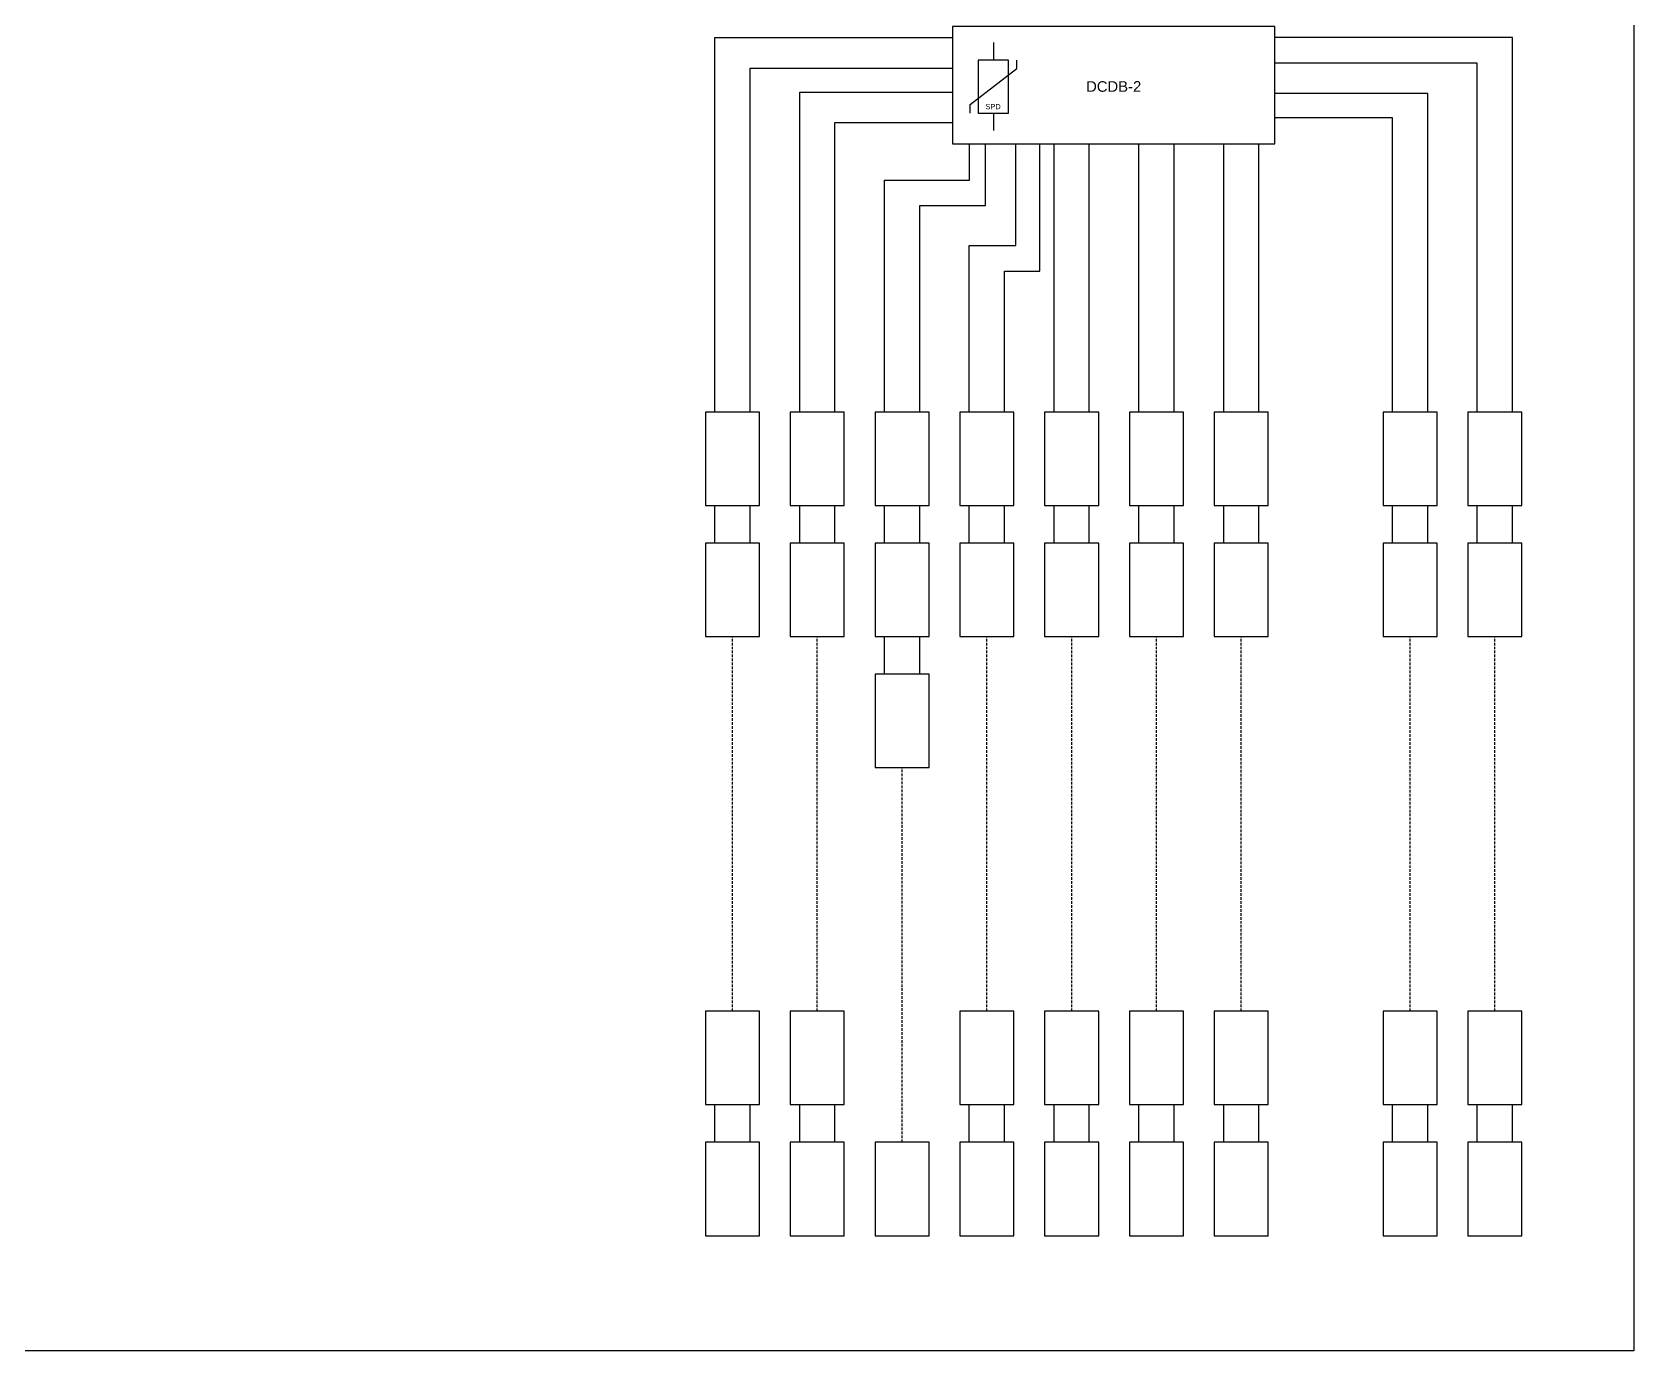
# Model space of a CAD drawing. Header units: inches. Extents: x -137 to 2243, y 16 to 894.
# Drawn here: x 19 to 170.1, y 457.5 to 581.9 of the extents above; entities that cross this region are included whole.
import ezdxf

# ---------------------------------------------------------------- set-up
doc = ezdxf.new("R2010")
doc.units = ezdxf.units.IN
doc.header["$MEASUREMENT"] = 0
doc.linetypes.add('DASHED2', pattern=[0.375, 0.25, -0.125])
doc.styles.get("Standard").update_dxf_attribs({"font": 'arial.ttf'})

msp = doc.modelspace()

# ---------------------------------------------------------------- linework, layer by layer
at = {"color": 1}
for p, q in [((83.39, 549.65), (83.39, 581.42)), ((83.39, 581.42), (105.8, 581.42)), ((155.32, 579), (136.23, 579)), ((155.32, 549.65), (155.32, 579)), ((91.39, 549.65), (91.39, 576.29)), ((91.39, 576.29), (105.8, 576.29)), ((147.32, 573.87), (136.23, 573.87)), ((147.32, 549.65), (147.32, 573.87)), ((107.4, 567.99), (107.4, 571.4)), ((111.78, 561.8), (111.78, 571.4)), ((115.39, 549.65), (115.39, 571.4)), ((123.39, 549.65), (123.39, 571.4)), ((131.39, 549.65), (131.39, 571.4)), ((99.39, 549.65), (99.39, 567.99)), ((99.39, 567.99), (107.4, 567.99)), ((107.39, 549.65), (107.39, 561.8)), ((107.39, 561.8), (111.78, 561.8)), ((83.39, 546.11), (83.39, 549.65)), ((91.39, 546.11), (91.39, 549.65)), ((99.39, 546.11), (99.39, 549.65)), ((107.39, 546.11), (107.39, 549.65)), ((115.39, 546.11), (115.39, 549.65)), ((123.39, 546.11), (123.39, 549.65)), ((131.39, 546.11), (131.39, 549.65)), ((147.32, 546.11), (147.32, 549.65)), ((155.32, 546.11), (155.32, 549.65)), ((83.39, 533.75), (83.39, 537.29)), ((91.39, 533.75), (91.39, 537.29)), ((99.39, 533.75), (99.39, 537.29)), ((107.39, 533.75), (107.39, 537.29)), ((115.39, 533.75), (115.39, 537.29)), ((123.39, 533.75), (123.39, 537.29)), ((131.39, 533.75), (131.39, 537.29)), ((147.32, 533.75), (147.32, 537.29)), ((155.32, 533.75), (155.32, 537.29)), ((99.39, 521.39), (99.39, 524.93)), ((83.39, 477.25), (83.39, 480.78)), ((91.39, 477.25), (91.39, 480.78)), ((107.39, 477.25), (107.39, 480.78)), ((115.39, 477.25), (115.39, 480.78)), ((123.39, 477.25), (123.39, 480.78)), ((131.39, 477.25), (131.39, 480.78)), ((147.32, 477.25), (147.32, 480.78)), ((155.32, 477.25), (155.32, 480.78))]:
    msp.add_line(p, q, dxfattribs=at)
for p, q in [((109.66, 580.96), (109.66, 579.3)), ((111.86, 578.51), (111.86, 579.3)), ((107.46, 575.11), (111.86, 578.51)), ((107.46, 574.31), (107.46, 575.11)), ((109.66, 574.31), (109.66, 572.66)), ((110.71, 477.25), (110.71, 480.78))]:
    msp.add_line(p, q)
at = {"color": 18, "true_color": 0x000000}
for p, q in [((158.64, 581.42), (136.23, 581.42)), ((158.64, 549.65), (158.64, 581.42)), ((86.71, 549.65), (86.71, 578.55)), ((86.71, 578.55), (105.8, 578.55)), ((150.64, 576.14), (136.23, 576.14)), ((150.64, 549.65), (150.64, 576.14)), ((94.71, 549.65), (94.71, 573.42)), ((94.71, 573.42), (105.8, 573.42)), ((108.91, 565.58), (108.91, 571.4)), ((114.04, 559.39), (114.04, 571.4)), ((118.71, 549.65), (118.71, 571.4)), ((126.71, 549.65), (126.71, 571.4)), ((134.71, 549.65), (134.71, 571.4)), ((102.71, 549.65), (102.71, 565.58)), ((102.71, 565.58), (108.91, 565.58)), ((110.71, 549.65), (110.71, 559.39)), ((110.71, 559.39), (114.04, 559.39)), ((86.71, 546.11), (86.71, 549.65)), ((94.71, 546.11), (94.71, 549.65)), ((102.71, 546.11), (102.71, 549.65)), ((110.71, 546.11), (110.71, 549.65)), ((118.71, 546.11), (118.71, 549.65)), ((126.71, 546.11), (126.71, 549.65)), ((134.71, 546.11), (134.71, 549.65)), ((150.64, 546.11), (150.64, 549.65)), ((158.64, 546.11), (158.64, 549.65)), ((86.71, 533.75), (86.71, 537.29)), ((94.71, 533.75), (94.71, 537.29)), ((102.71, 533.75), (102.71, 537.29)), ((110.71, 533.75), (110.71, 537.29)), ((118.71, 533.75), (118.71, 537.29)), ((126.71, 533.75), (126.71, 537.29)), ((134.71, 533.75), (134.71, 537.29)), ((150.64, 533.75), (150.64, 537.29)), ((158.64, 533.75), (158.64, 537.29)), ((102.71, 521.39), (102.71, 524.93)), ((86.71, 477.25), (86.71, 480.78)), ((94.71, 477.25), (94.71, 480.78)), ((118.71, 477.25), (118.71, 480.78)), ((126.71, 477.25), (126.71, 480.78)), ((134.71, 477.25), (134.71, 480.78)), ((150.64, 477.25), (150.64, 480.78)), ((158.64, 477.25), (158.64, 480.78))]:
    msp.add_line(p, q, dxfattribs=at)
at = {"linetype": 'DASHED2'}
for p, q in [((85.05, 489.6), (85.05, 524.93)), ((93.05, 489.6), (93.05, 524.93)), ((109.05, 489.6), (109.05, 524.93)), ((117.05, 489.6), (117.05, 524.93)), ((125.05, 489.6), (125.05, 524.93)), ((133.05, 489.6), (133.05, 524.93)), ((148.98, 489.6), (148.98, 524.93)), ((156.98, 489.6), (156.98, 524.93)), ((101.05, 477.25), (101.05, 512.57))]:
    msp.add_line(p, q, dxfattribs=at)
for points in [[(-136.58, 698.2), (170.1, 698.2), (170.1, 457.55), (-136.58, 457.55)], [(105.8, 571.4), (136.23, 571.4), (136.23, 582.48), (105.8, 582.48)], [(108.22, 574.31), (111.1, 574.31), (111.1, 579.3), (108.22, 579.3)], [(82.5, 537.29), (87.6, 537.29), (87.6, 546.11), (82.5, 546.11)], [(90.5, 537.29), (95.6, 537.29), (95.6, 546.11), (90.5, 546.11)], [(98.5, 537.29), (103.6, 537.29), (103.6, 546.11), (98.5, 546.11)], [(106.5, 537.29), (111.6, 537.29), (111.6, 546.11), (106.5, 546.11)], [(114.5, 537.29), (119.6, 537.29), (119.6, 546.11), (114.5, 546.11)], [(122.5, 537.29), (127.6, 537.29), (127.6, 546.11), (122.5, 546.11)], [(130.5, 537.29), (135.6, 537.29), (135.6, 546.11), (130.5, 546.11)], [(146.43, 537.29), (151.53, 537.29), (151.53, 546.11), (146.43, 546.11)], [(154.43, 537.29), (159.53, 537.29), (159.53, 546.11), (154.43, 546.11)], [(82.5, 524.93), (87.6, 524.93), (87.6, 533.75), (82.5, 533.75)], [(90.5, 524.93), (95.6, 524.93), (95.6, 533.75), (90.5, 533.75)], [(98.5, 524.93), (103.6, 524.93), (103.6, 533.75), (98.5, 533.75)], [(106.5, 524.93), (111.6, 524.93), (111.6, 533.75), (106.5, 533.75)], [(114.5, 524.93), (119.6, 524.93), (119.6, 533.75), (114.5, 533.75)], [(122.5, 524.93), (127.6, 524.93), (127.6, 533.75), (122.5, 533.75)], [(130.5, 524.93), (135.6, 524.93), (135.6, 533.75), (130.5, 533.75)], [(146.43, 524.93), (151.53, 524.93), (151.53, 533.75), (146.43, 533.75)], [(154.43, 524.93), (159.53, 524.93), (159.53, 533.75), (154.43, 533.75)], [(98.5, 512.57), (103.6, 512.57), (103.6, 521.39), (98.5, 521.39)], [(82.5, 480.78), (87.6, 480.78), (87.6, 489.6), (82.5, 489.6)], [(90.5, 480.78), (95.6, 480.78), (95.6, 489.6), (90.5, 489.6)], [(106.5, 480.78), (111.6, 480.78), (111.6, 489.6), (106.5, 489.6)], [(114.5, 480.78), (119.6, 480.78), (119.6, 489.6), (114.5, 489.6)], [(122.5, 480.78), (127.6, 480.78), (127.6, 489.6), (122.5, 489.6)], [(130.5, 480.78), (135.6, 480.78), (135.6, 489.6), (130.5, 489.6)], [(146.43, 480.78), (151.53, 480.78), (151.53, 489.6), (146.43, 489.6)], [(154.43, 480.78), (159.53, 480.78), (159.53, 489.6), (154.43, 489.6)], [(82.5, 468.42), (87.6, 468.42), (87.6, 477.25), (82.5, 477.25)], [(90.5, 468.42), (95.6, 468.42), (95.6, 477.25), (90.5, 477.25)], [(98.5, 468.42), (103.6, 468.42), (103.6, 477.25), (98.5, 477.25)], [(106.5, 468.42), (111.6, 468.42), (111.6, 477.25), (106.5, 477.25)], [(114.5, 468.42), (119.6, 468.42), (119.6, 477.25), (114.5, 477.25)], [(122.5, 468.42), (127.6, 468.42), (127.6, 477.25), (122.5, 477.25)], [(130.5, 468.42), (135.6, 468.42), (135.6, 477.25), (130.5, 477.25)], [(146.43, 468.42), (151.53, 468.42), (151.53, 477.25), (146.43, 477.25)], [(154.43, 468.42), (159.53, 468.42), (159.53, 477.25), (154.43, 477.25)]]:
    msp.add_lwpolyline(points, close=True)

# ---------------------------------------------------------------- texts
at = {"attachment_point": 7}
for s, insert, char_height in [('\\pxqc;DCDB-2', (119.21, 576.3), 1), ('\\pxqc;SPD', (107.83, 574.66), 0.5)]:
    msp.add_mtext_dynamic_manual_height_columns(s, width=3.6036, gutter_width=1, heights=[0.2], dxfattribs=dict(at, insert=insert, char_height=char_height))

doc.saveas('drawing.dxf')
